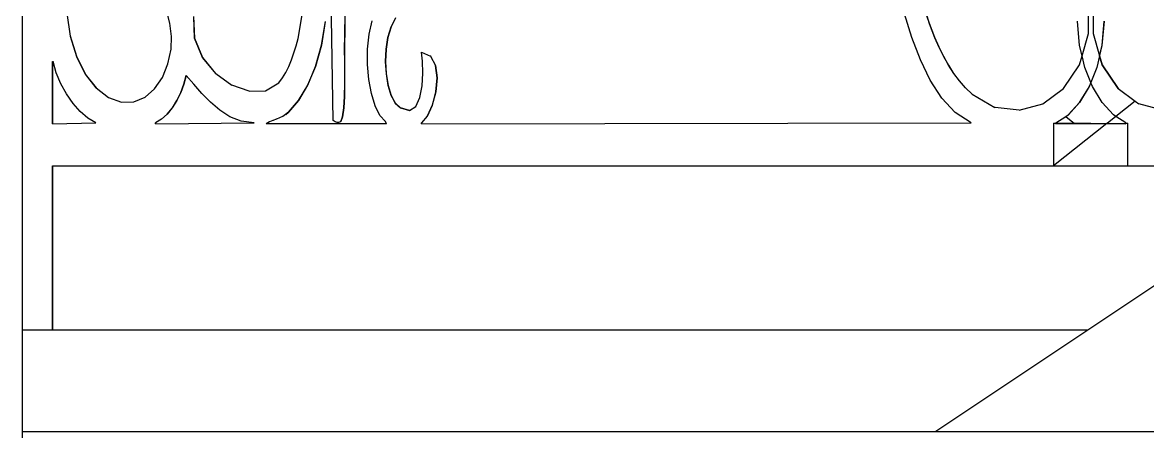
# Model space of a CAD drawing. Header units: inches. Extents: x -2812 to 9774, y -15726 to -746.
# Drawn here: x 3742.76 to 3764.93, y -9231.16 to -9223.1 of the extents above; entities that cross this region are included whole.
import ezdxf

# ---------------------------------------------------------------- set-up
doc = ezdxf.new("R2010")
doc.units = ezdxf.units.IN
doc.header["$LTSCALE"] = 17
doc.header["$MEASUREMENT"] = 0
doc.layers.add('OUTLINE', color=1, linetype='Continuous', lineweight=25)

msp = doc.modelspace()

# ---------------------------------------------------------------- linework, layer by layer
for p, q in [((3742.755, -9229.163), (3742.755, -9195.338)), ((3748.881, -9225.036), (3748.778, -9218.607)), ((3749.161, -9219.789), (3749.102, -9223.667)), ((3749.105, -9223.667), (3749.164, -9219.789)), ((3763.767, -9223.319), (3763.769, -9222.568)), ((3763.855, -9222.568), (3763.857, -9223.319)), ((3748.189, -9223.418), (3748.307, -9222.714)), ((3743.63, -9222.918), (3743.697, -9223.37)), ((3743.7, -9223.37), (3743.633, -9222.918)), ((3745.658, -9223.117), (3745.591, -9222.862)), ((3746.127, -9222.983), (3746.144, -9223.41)), ((3746.147, -9223.41), (3746.13, -9222.983)), ((3750.109, -9223.01), (3750.019, -9223.189)), ((3750.022, -9223.189), (3750.112, -9223.01)), ((3760.288, -9223.397), (3760.143, -9222.933)), ((3760.578, -9222.973), (3760.627, -9223.12)), ((3760.63, -9223.12), (3760.58, -9222.973)), ((3745.691, -9223.38), (3745.658, -9223.117)), ((3748.723, -9223.081), (3748.649, -9223.547)), ((3748.652, -9223.547), (3748.726, -9223.081)), ((3749.588, -9223.335), (3749.647, -9223.067)), ((3750.019, -9223.189), (3749.956, -9223.397)), ((3749.959, -9223.397), (3750.022, -9223.189)), ((3750.022, -9223.189), (3750.019, -9223.189)), ((3760.63, -9223.12), (3760.627, -9223.12)), ((3760.627, -9223.12), (3760.68, -9223.262)), ((3760.683, -9223.262), (3760.63, -9223.12)), ((3760.683, -9223.262), (3760.68, -9223.262)), ((3760.68, -9223.262), (3760.735, -9223.397)), ((3760.738, -9223.397), (3760.683, -9223.262)), ((3763.593, -9223.553), (3763.55, -9223.077)), ((3764.074, -9223.077), (3764.031, -9223.553)), ((3764.034, -9223.553), (3764.076, -9223.077)), ((3743.7, -9223.37), (3743.697, -9223.37)), ((3743.697, -9223.37), (3743.82, -9223.774)), ((3743.823, -9223.774), (3743.7, -9223.37)), ((3745.686, -9223.625), (3745.691, -9223.38)), ((3746.147, -9223.41), (3746.144, -9223.41)), ((3746.144, -9223.41), (3746.302, -9223.792)), ((3746.305, -9223.792), (3746.147, -9223.41)), ((3748.149, -9223.562), (3748.189, -9223.418)), ((3749.558, -9223.625), (3749.588, -9223.335)), ((3749.956, -9223.397), (3749.921, -9223.629)), ((3749.924, -9223.629), (3749.959, -9223.397)), ((3749.959, -9223.397), (3749.956, -9223.397)), ((3760.453, -9223.838), (3760.288, -9223.397)), ((3760.738, -9223.397), (3760.735, -9223.397)), ((3760.735, -9223.397), (3760.82, -9223.588)), ((3760.823, -9223.588), (3760.738, -9223.397)), ((3763.64, -9223.757), (3763.767, -9223.319)), ((3763.857, -9223.319), (3763.984, -9223.757)), ((3745.623, -9223.92), (3745.686, -9223.625)), ((3748.058, -9223.839), (3748.106, -9223.703)), ((3748.106, -9223.703), (3748.149, -9223.562)), ((3748.649, -9223.547), (3748.53, -9223.968)), ((3748.533, -9223.968), (3748.652, -9223.547)), ((3748.652, -9223.547), (3748.649, -9223.547)), ((3749.102, -9223.667), (3749.103, -9223.829)), ((3749.105, -9223.667), (3749.102, -9223.667)), ((3749.106, -9223.829), (3749.105, -9223.667)), ((3749.557, -9223.928), (3749.558, -9223.625)), ((3749.921, -9223.629), (3749.911, -9223.874)), ((3749.913, -9223.874), (3749.924, -9223.629)), ((3749.924, -9223.629), (3749.921, -9223.629)), ((3750.622, -9223.688), (3750.619, -9223.688)), ((3750.639, -9223.865), (3750.619, -9223.688)), ((3750.622, -9223.688), (3750.622, -9223.689)), ((3750.622, -9223.688), (3750.798, -9223.767)), ((3760.82, -9223.588), (3760.91, -9223.77)), ((3760.823, -9223.588), (3760.82, -9223.588)), ((3760.913, -9223.77), (3760.823, -9223.588)), ((3763.64, -9223.757), (3763.593, -9223.553)), ((3764.031, -9223.553), (3763.985, -9223.751)), ((3763.987, -9223.757), (3764.034, -9223.553)), ((3764.034, -9223.553), (3764.031, -9223.553)), ((3743.344, -9223.874), (3743.347, -9223.874)), ((3743.344, -9223.874), (3743.344, -9225.098)), ((3743.347, -9225.098), (3743.347, -9223.874)), ((3743.347, -9223.874), (3743.359, -9223.874)), ((3743.422, -9224.093), (3743.359, -9223.874)), ((3743.82, -9223.774), (3743.991, -9224.119)), ((3743.823, -9223.774), (3743.82, -9223.774)), ((3743.994, -9224.119), (3743.823, -9223.774)), ((3745.513, -9224.186), (3745.623, -9223.92)), ((3746.305, -9223.792), (3746.302, -9223.792)), ((3746.302, -9223.792), (3746.561, -9224.108)), ((3746.563, -9224.108), (3746.305, -9223.792)), ((3748.006, -9223.967), (3748.058, -9223.839)), ((3749.106, -9223.829), (3749.103, -9223.829)), ((3749.103, -9223.829), (3749.104, -9224.05)), ((3749.107, -9224.05), (3749.106, -9223.829)), ((3749.582, -9224.226), (3749.557, -9223.928)), ((3749.913, -9223.874), (3749.911, -9223.874)), ((3749.911, -9223.874), (3749.925, -9224.117)), ((3749.927, -9224.117), (3749.913, -9223.874)), ((3750.646, -9224.098), (3750.639, -9223.865)), ((3750.798, -9223.767), (3750.896, -9223.949)), ((3750.801, -9223.767), (3750.798, -9223.767)), ((3750.899, -9223.949), (3750.801, -9223.767)), ((3760.647, -9224.242), (3760.453, -9223.838)), ((3760.913, -9223.77), (3760.91, -9223.77)), ((3760.91, -9223.77), (3761.006, -9223.943)), ((3761.009, -9223.943), (3760.913, -9223.77)), ((3763.588, -9223.934), (3763.64, -9223.757)), ((3763.693, -9223.986), (3763.64, -9223.757)), ((3763.984, -9223.757), (3763.931, -9223.986)), ((3763.985, -9223.751), (3763.984, -9223.757)), ((3763.984, -9223.757), (3763.986, -9223.762)), ((3763.987, -9223.757), (3763.985, -9223.751)), ((3763.986, -9223.762), (3763.987, -9223.757)), ((3763.986, -9223.762), (3764.036, -9223.934)), ((3764.038, -9223.934), (3763.987, -9223.757)), ((3743.512, -9224.308), (3743.422, -9224.093)), ((3743.994, -9224.119), (3743.991, -9224.119)), ((3743.991, -9224.119), (3744.204, -9224.392)), ((3744.206, -9224.392), (3743.994, -9224.119)), ((3745.98, -9224.144), (3745.935, -9224.317)), ((3745.938, -9224.317), (3745.982, -9224.146)), ((3745.982, -9224.146), (3745.98, -9224.144)), ((3746.134, -9224.318), (3745.982, -9224.146)), ((3746.563, -9224.108), (3746.561, -9224.108)), ((3746.563, -9224.108), (3746.88, -9224.336)), ((3747.881, -9224.195), (3747.947, -9224.087)), ((3747.947, -9224.087), (3748.006, -9223.967)), ((3748.53, -9223.968), (3748.376, -9224.335)), ((3748.379, -9224.335), (3748.533, -9223.968)), ((3748.533, -9223.968), (3748.53, -9223.968)), ((3749.104, -9224.05), (3749.104, -9224.303)), ((3749.107, -9224.05), (3749.104, -9224.05)), ((3749.107, -9224.303), (3749.107, -9224.05)), ((3749.927, -9224.117), (3749.925, -9224.117)), ((3749.925, -9224.117), (3749.962, -9224.345)), ((3749.965, -9224.345), (3749.927, -9224.117)), ((3750.633, -9224.349), (3750.646, -9224.098)), ((3750.896, -9223.949), (3750.926, -9224.196)), ((3750.899, -9223.949), (3750.896, -9223.949)), ((3750.929, -9224.196), (3750.899, -9223.949)), ((3761.009, -9223.943), (3761.006, -9223.943)), ((3761.006, -9223.943), (3761.109, -9224.105)), ((3761.112, -9224.105), (3761.009, -9223.943)), ((3761.112, -9224.105), (3761.109, -9224.105)), ((3761.109, -9224.105), (3761.22, -9224.255)), ((3761.223, -9224.255), (3761.112, -9224.105)), ((3763.274, -9224.4), (3763.588, -9223.934)), ((3763.812, -9224.286), (3763.693, -9223.986)), ((3763.931, -9223.986), (3763.812, -9224.286)), ((3764.036, -9223.934), (3764.35, -9224.4)), ((3764.036, -9223.934), (3764.038, -9223.934)), ((3764.352, -9224.4), (3764.038, -9223.934)), ((3743.623, -9224.511), (3743.512, -9224.308)), ((3745.36, -9224.407), (3745.513, -9224.186)), ((3745.935, -9224.317), (3745.873, -9224.484)), ((3745.876, -9224.484), (3745.938, -9224.317)), ((3745.938, -9224.317), (3745.935, -9224.317)), ((3746.292, -9224.499), (3746.134, -9224.318)), ((3746.883, -9224.336), (3746.88, -9224.336)), ((3747.221, -9224.457), (3746.883, -9224.336)), ((3747.543, -9224.448), (3747.806, -9224.289)), ((3747.806, -9224.289), (3747.881, -9224.195)), ((3748.376, -9224.335), (3748.196, -9224.639)), ((3748.198, -9224.639), (3748.379, -9224.335)), ((3748.379, -9224.335), (3748.376, -9224.335)), ((3749.104, -9224.303), (3749.099, -9224.558)), ((3749.101, -9224.558), (3749.107, -9224.303)), ((3749.107, -9224.303), (3749.104, -9224.303)), ((3749.632, -9224.504), (3749.582, -9224.226)), ((3749.965, -9224.345), (3749.962, -9224.345)), ((3749.962, -9224.345), (3750.022, -9224.541)), ((3750.025, -9224.541), (3749.965, -9224.345)), ((3750.59, -9224.581), (3750.633, -9224.349)), ((3750.926, -9224.196), (3750.901, -9224.47)), ((3750.904, -9224.47), (3750.929, -9224.196)), ((3750.929, -9224.196), (3750.926, -9224.196)), ((3760.875, -9224.594), (3760.647, -9224.242)), ((3761.223, -9224.255), (3761.22, -9224.255)), ((3761.22, -9224.255), (3761.34, -9224.393)), ((3761.343, -9224.393), (3761.223, -9224.255)), ((3763.781, -9224.365), (3763.59, -9224.68)), ((3763.593, -9224.68), (3763.784, -9224.365)), ((3763.812, -9224.286), (3763.781, -9224.365)), ((3763.784, -9224.365), (3763.781, -9224.365)), ((3763.784, -9224.365), (3763.813, -9224.29)), ((3763.813, -9224.29), (3763.812, -9224.286)), ((3763.843, -9224.365), (3763.813, -9224.29)), ((3764.034, -9224.68), (3763.843, -9224.365)), ((3743.752, -9224.697), (3743.623, -9224.511)), ((3744.206, -9224.392), (3744.204, -9224.392)), ((3744.206, -9224.392), (3744.449, -9224.579)), ((3744.451, -9224.579), (3744.449, -9224.579)), ((3744.451, -9224.579), (3744.709, -9224.671)), ((3744.952, -9224.664), (3745.171, -9224.571)), ((3745.171, -9224.571), (3745.36, -9224.407)), ((3745.873, -9224.484), (3745.796, -9224.642)), ((3745.799, -9224.642), (3745.876, -9224.484)), ((3745.876, -9224.484), (3745.873, -9224.484)), ((3746.461, -9224.674), (3746.292, -9224.499)), ((3747.221, -9224.457), (3747.543, -9224.448)), ((3749.099, -9224.558), (3749.086, -9224.787)), ((3749.089, -9224.787), (3749.101, -9224.558)), ((3749.101, -9224.558), (3749.099, -9224.558)), ((3749.705, -9224.746), (3749.632, -9224.504)), ((3750.025, -9224.541), (3750.022, -9224.541)), ((3750.022, -9224.541), (3750.104, -9224.694)), ((3750.107, -9224.694), (3750.025, -9224.541)), ((3750.51, -9224.756), (3750.59, -9224.581)), ((3750.901, -9224.47), (3750.833, -9224.733)), ((3750.835, -9224.733), (3750.904, -9224.47)), ((3750.904, -9224.47), (3750.901, -9224.47)), ((3761.142, -9224.877), (3760.875, -9224.594)), ((3761.343, -9224.393), (3761.34, -9224.393)), ((3761.34, -9224.393), (3761.471, -9224.517)), ((3761.474, -9224.517), (3761.343, -9224.393)), ((3761.474, -9224.517), (3761.471, -9224.517)), ((3761.474, -9224.517), (3761.923, -9224.775)), ((3762.865, -9224.704), (3763.274, -9224.4)), ((3764.35, -9224.4), (3764.352, -9224.4)), ((3764.352, -9224.4), (3764.688, -9224.651)), ((3743.894, -9224.858), (3743.752, -9224.697)), ((3744.709, -9224.671), (3744.952, -9224.664)), ((3745.706, -9224.784), (3745.604, -9224.908)), ((3745.607, -9224.908), (3745.709, -9224.784)), ((3745.796, -9224.642), (3745.706, -9224.784)), ((3745.709, -9224.784), (3745.706, -9224.784)), ((3745.709, -9224.784), (3745.799, -9224.642)), ((3745.799, -9224.642), (3745.796, -9224.642)), ((3746.643, -9224.832), (3746.461, -9224.674)), ((3748.196, -9224.639), (3747.998, -9224.87)), ((3748, -9224.87), (3748.198, -9224.639)), ((3748.198, -9224.639), (3748.196, -9224.639)), ((3749.086, -9224.787), (3749.063, -9224.963)), ((3749.066, -9224.963), (3749.089, -9224.787)), ((3749.089, -9224.787), (3749.086, -9224.787)), ((3749.799, -9224.935), (3749.705, -9224.746)), ((3750.107, -9224.694), (3750.104, -9224.694)), ((3750.104, -9224.694), (3750.206, -9224.787)), ((3750.209, -9224.787), (3750.107, -9224.694)), ((3750.209, -9224.787), (3750.206, -9224.787)), ((3750.386, -9224.837), (3750.209, -9224.787)), ((3750.209, -9224.787), (3750.385, -9224.837)), ((3750.386, -9224.837), (3750.51, -9224.756)), ((3750.833, -9224.733), (3750.734, -9224.948)), ((3750.737, -9224.948), (3750.835, -9224.733)), ((3750.835, -9224.733), (3750.833, -9224.733)), ((3761.926, -9224.775), (3761.923, -9224.775)), ((3762.401, -9224.833), (3761.926, -9224.775)), ((3762.401, -9224.833), (3762.865, -9224.704)), ((3763.59, -9224.68), (3763.367, -9224.921)), ((3763.37, -9224.921), (3763.593, -9224.68)), ((3763.593, -9224.68), (3763.59, -9224.68)), ((3764.257, -9224.921), (3764.034, -9224.68)), ((3764.688, -9224.651), (3764.307, -9224.953)), ((3764.688, -9224.651), (3764.759, -9224.704)), ((3764.759, -9224.704), (3764.762, -9224.704)), ((3765.223, -9224.833), (3764.762, -9224.704)), ((3744.044, -9224.987), (3743.894, -9224.858)), ((3744.198, -9225.077), (3744.044, -9224.987)), ((3745.494, -9225.007), (3745.379, -9225.077)), ((3745.604, -9224.908), (3745.494, -9225.007)), ((3745.497, -9225.007), (3745.494, -9225.007)), ((3745.497, -9225.007), (3745.607, -9224.908)), ((3745.607, -9224.908), (3745.604, -9224.908)), ((3746.844, -9224.959), (3746.643, -9224.832)), ((3747.068, -9225.045), (3746.844, -9224.959)), ((3747.691, -9225.033), (3747.627, -9225.062)), ((3747.694, -9225.033), (3747.691, -9225.033)), ((3747.756, -9225.007), (3747.694, -9225.033)), ((3747.759, -9225.007), (3747.756, -9225.007)), ((3747.82, -9224.981), (3747.759, -9225.007)), ((3747.822, -9224.981), (3747.82, -9224.981)), ((3747.881, -9224.952), (3747.822, -9224.981)), ((3747.884, -9224.952), (3747.881, -9224.952)), ((3747.94, -9224.916), (3747.884, -9224.952)), ((3747.998, -9224.87), (3747.94, -9224.916)), ((3747.943, -9224.916), (3747.94, -9224.916)), ((3747.943, -9224.916), (3748, -9224.87)), ((3748, -9224.87), (3747.998, -9224.87)), ((3748.9, -9225.048), (3748.881, -9225.036)), ((3749.063, -9224.963), (3749.028, -9225.056)), ((3749.031, -9225.056), (3749.066, -9224.963)), ((3749.066, -9224.963), (3749.063, -9224.963)), ((3749.912, -9225.056), (3749.799, -9224.935)), ((3750.385, -9224.837), (3750.386, -9224.837)), ((3750.734, -9224.948), (3750.619, -9225.077)), ((3750.622, -9225.077), (3750.737, -9224.948)), ((3750.737, -9224.948), (3750.734, -9224.948)), ((3761.457, -9225.077), (3761.142, -9224.877)), ((3763.124, -9225.077), (3763.32, -9224.953)), ((3763.318, -9224.952), (3763.32, -9224.953)), ((3763.32, -9224.953), (3763.367, -9224.921)), ((3763.32, -9224.953), (3763.494, -9225.09)), ((3763.37, -9224.921), (3763.367, -9224.921)), ((3764.307, -9224.953), (3764.133, -9225.09)), ((3764.307, -9224.953), (3764.257, -9224.921)), ((3764.503, -9225.077), (3764.307, -9224.953)), ((3743.344, -9225.098), (3743.347, -9225.098)), ((3743.347, -9225.098), (3744.198, -9225.077)), ((3745.379, -9225.077), (3745.376, -9225.077)), ((3745.376, -9225.077), (3745.376, -9225.098)), ((3745.376, -9225.098), (3745.379, -9225.098)), ((3745.379, -9225.098), (3745.379, -9225.077)), ((3745.379, -9225.098), (3747.32, -9225.077)), ((3747.32, -9225.077), (3747.068, -9225.045)), ((3747.559, -9225.098), (3747.556, -9225.098)), ((3747.624, -9225.062), (3747.559, -9225.098)), ((3749.927, -9225.098), (3747.559, -9225.098)), ((3747.627, -9225.062), (3747.624, -9225.062)), ((3748.919, -9225.059), (3748.9, -9225.048)), ((3748.939, -9225.068), (3748.919, -9225.059)), ((3748.96, -9225.073), (3748.939, -9225.068)), ((3748.982, -9225.073), (3748.96, -9225.073)), ((3748.985, -9225.073), (3748.982, -9225.073)), ((3749.005, -9225.068), (3748.985, -9225.073)), ((3749.007, -9225.068), (3749.005, -9225.068)), ((3749.028, -9225.056), (3749.007, -9225.068)), ((3749.031, -9225.056), (3749.028, -9225.056)), ((3749.927, -9225.098), (3749.912, -9225.056)), ((3750.622, -9225.077), (3750.619, -9225.077)), ((3750.619, -9225.077), (3750.619, -9225.098)), ((3750.619, -9225.098), (3750.622, -9225.098)), ((3750.622, -9225.098), (3750.622, -9225.077)), ((3750.622, -9225.098), (3761.457, -9225.077)), ((3763.077, -9225.087), (3763.077, -9225.927)), ((3763.077, -9225.087), (3763.121, -9225.088)), ((3764.127, -9225.095), (3763.077, -9225.927)), ((3763.124, -9225.077), (3763.121, -9225.077)), ((3763.121, -9225.077), (3763.121, -9225.088)), ((3763.124, -9225.088), (3763.121, -9225.088)), ((3763.121, -9225.088), (3763.121, -9225.098)), ((3763.121, -9225.098), (3763.812, -9225.093)), ((3763.124, -9225.088), (3763.124, -9225.077)), ((3763.494, -9225.09), (3763.124, -9225.088)), ((3763.812, -9225.093), (3763.494, -9225.09)), ((3763.813, -9225.093), (3763.812, -9225.093)), ((3763.813, -9225.093), (3764.133, -9225.09)), ((3763.813, -9225.093), (3764.127, -9225.095)), ((3764.133, -9225.09), (3764.127, -9225.095)), ((3764.127, -9225.095), (3764.503, -9225.098)), ((3764.133, -9225.09), (3764.503, -9225.088)), ((3764.503, -9225.088), (3764.503, -9225.077)), ((3764.503, -9225.088), (3764.542, -9225.087)), ((3764.503, -9225.098), (3764.503, -9225.088)), ((3764.542, -9225.927), (3764.542, -9225.087)), ((3743.344, -9225.927), (3743.344, -9229.163)), ((3743.347, -9225.927), (3743.344, -9225.927)), ((3743.347, -9229.163), (3743.347, -9225.927)), ((3743.347, -9225.927), (3763.077, -9225.927)), ((3763.077, -9225.927), (3764.542, -9225.927)), ((3764.542, -9225.927), (3768.608, -9225.927)), ((3743.344, -9229.163), (3742.755, -9229.163)), ((3763.755, -9229.163), (3742.755, -9229.163)), ((3743.347, -9229.163), (3743.344, -9229.163))]:
    msp.add_line(p, q)
at = {"layer": 'OUTLINE'}
for p, q in [((3742.755, -9236.163), (3742.755, -9195.163)), ((3778.755, -9219.163), (3760.755, -9231.163)), ((3742.755, -9231.163), (3778.755, -9231.163)), ((3742.755, -9231.163), (3778.755, -9231.163))]:
    msp.add_line(p, q, dxfattribs=at)

doc.saveas('drawing.dxf')
